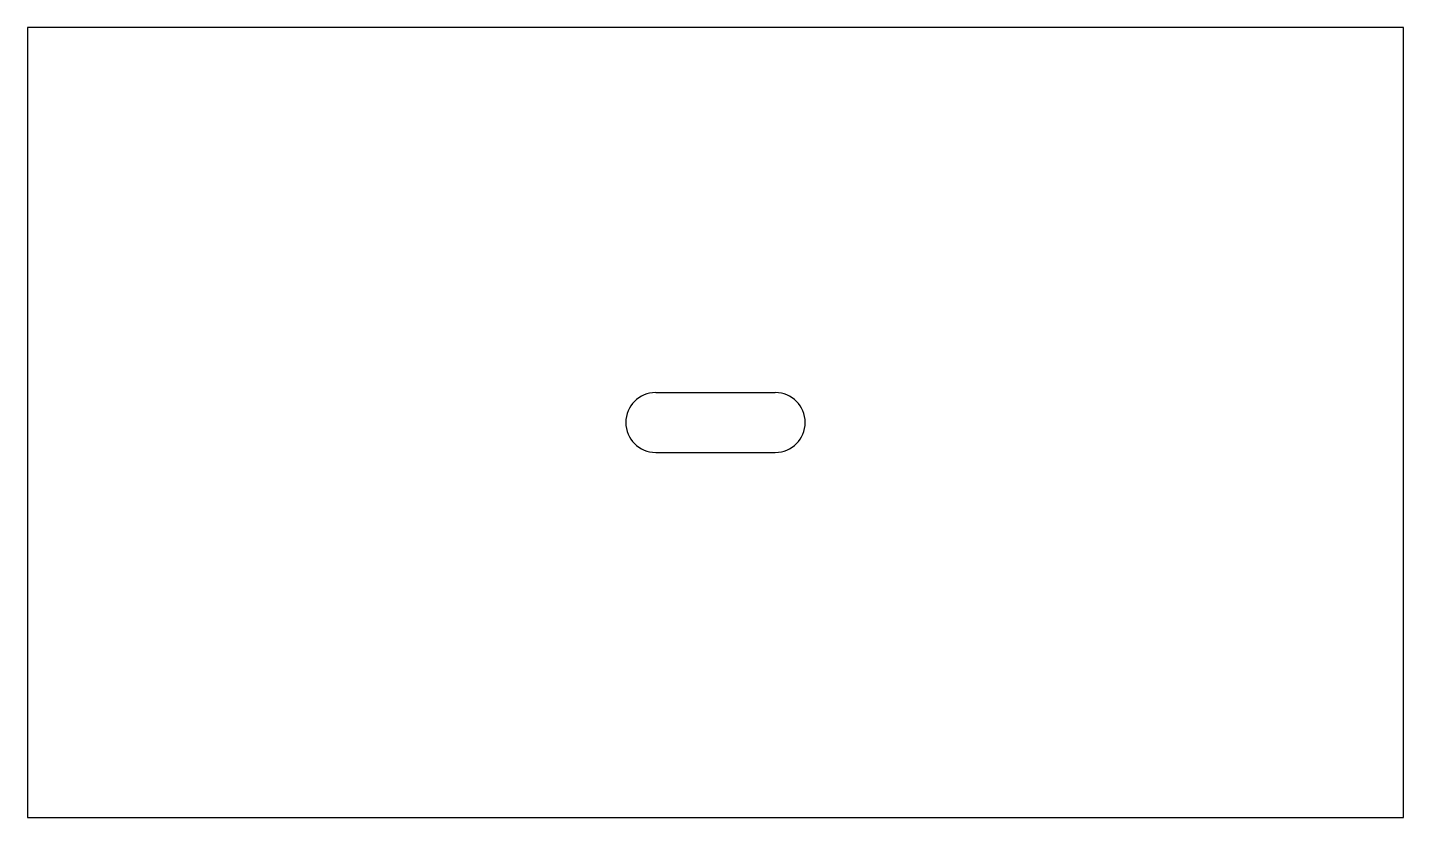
# Model space of a CAD drawing. Extents: x 6.04 to 10.57, y 3.02 to 5.62.
import ezdxf

# ---------------------------------------------------------------- set-up
doc = ezdxf.new("R2010")
doc.units = 0
doc.header["$LTSCALE"] = 0.5
doc.header["$MEASUREMENT"] = 0
doc.layers.add('VISIBLE', color=7, linetype='CONTINUOUS')

msp = doc.modelspace()

# ---------------------------------------------------------------- linework, layer by layer
at = {"layer": 'VISIBLE'}
for p, q in [((10.5696, 5.6172), (6.0421, 5.6172)), ((6.0421, 5.6172), (6.0421, 3.0188)), ((10.5696, 3.0188), (10.5696, 5.6172)), ((8.109, 4.4164), (8.5027, 4.4164)), ((8.109, 4.2196), (8.5027, 4.2196)), ((6.0421, 3.0188), (10.5696, 3.0188))]:
    msp.add_line(p, q, dxfattribs=at)
for centre, start, end in [((8.109, 4.318), 90, 270), ((8.5027, 4.318), 270, 90)]:
    msp.add_arc(centre, 0.0984, start, end, dxfattribs=at)

doc.saveas('drawing.dxf')
